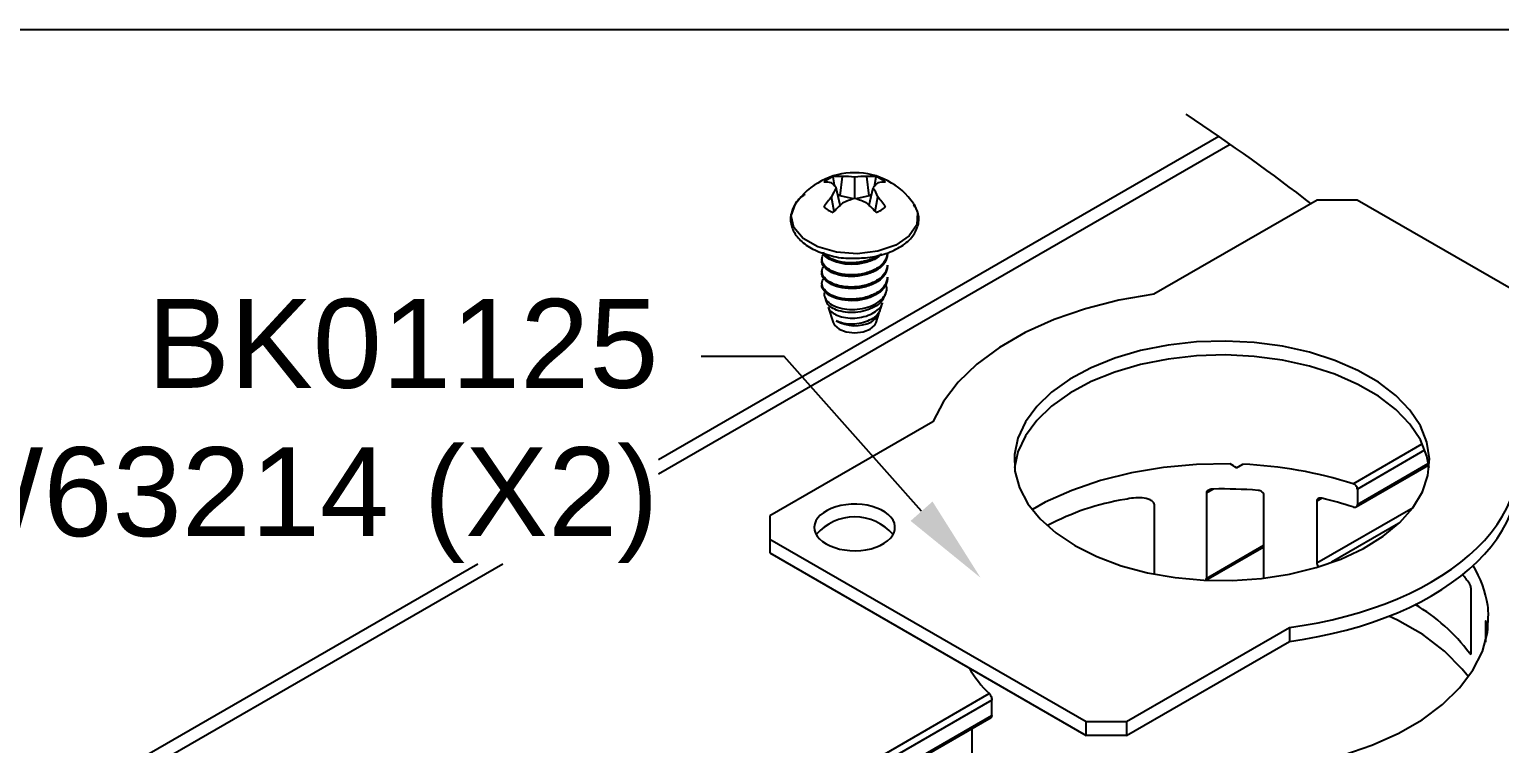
# Model space of a CAD drawing. Extents: x -0.6 to 12.5, y -6.8 to 0.
# Drawn here: x 2.734 to 5.832, y -1.505 to 0 of the extents above; entities that cross this region are included whole.
import ezdxf
from ezdxf import colors
from ezdxf.entities.mleader import LeaderData, LeaderLine
from ezdxf.math import Vec2, Vec3

# ---------------------------------------------------------------- set-up
doc = ezdxf.new("R2010")
doc.units = 0
doc.header["$LTSCALE"] = 0.5
doc.header["$MEASUREMENT"] = 0
for name, color, linetype in [('Dimension', 10, 'CONTINUOUS'), ('FAB DWG', 221, 'CONTINUOUS'), ('Hardware', 242, 'CONTINUOUS'), ('Housing', 150, 'CONTINUOUS')]:
    doc.layers.add(name, color=color, linetype=linetype)
doc.layers.add('Text-Unprinted', color=131, linetype='CONTINUOUS', plot=False)
doc.styles.add('LSAD_Standard', font='arial.ttf')

msp = doc.modelspace()

# ---------------------------------------------------------------- linework, layer by layer
at = {"layer": 'Dimension', "transparency": 16777216}
msp.add_open_spline([(5.1703, -0.179), (5.2661, -0.2423), (5.3536, -0.3051), (5.4337, -0.3675)], degree=3, dxfattribs=at)
at = {"layer": 'Hardware', "transparency": 16777216}
for p, q in [((4.4424, -0.3706), (4.4338, -0.3339)), ((4.4425, -0.3508), (4.447, -0.3101)), ((4.4728, -0.3564), (4.4728, -0.3114)), ((4.5032, -0.3508), (4.4987, -0.3101)), ((4.5033, -0.3706), (4.5118, -0.3339)), ((4.5146, -0.3309), (4.5182, -0.3106)), ((4.4293, -0.3838), (4.4241, -0.3532)), ((4.4425, -0.3508), (4.437, -0.3476)), ((4.47, -0.3574), (4.4425, -0.3508)), ((4.5032, -0.3508), (4.4756, -0.3574)), ((4.5086, -0.3476), (4.5032, -0.3508)), ((4.5163, -0.3838), (4.5215, -0.3532)), ((4.597, -0.3671), (4.5983, -0.3691)), ((5.4469, -0.3598), (5.1034, -0.5581)), ((5.5317, -0.3598), (5.4469, -0.3598)), ((6.1982, -0.7446), (5.5317, -0.3598)), ((4.4038, -0.4839), (4.4038, -0.4871)), ((4.5418, -0.4743), (4.5418, -0.4711)), ((4.4038, -0.5094), (4.4038, -0.5126)), ((4.5418, -0.4998), (4.5418, -0.4966)), ((4.5418, -0.5254), (4.5418, -0.5222)), ((4.5368, -0.5606), (4.5387, -0.5548)), ((4.41, -0.5643), (4.413, -0.5734)), ((4.417, -0.5856), (4.4276, -0.618)), ((4.5273, -0.5896), (4.5317, -0.5762)), ((4.518, -0.618), (4.5247, -0.5976)), ((4.6378, -0.8269), (4.2943, -1.0252)), ((4.2943, -1.0252), (4.2943, -1.1035)), ((4.2943, -1.0742), (4.9607, -1.4589)), ((4.2943, -1.1035), (4.9607, -1.4882)), ((5.0456, -1.4589), (5.3891, -1.2606)), ((5.3891, -1.2606), (5.3891, -1.2899)), ((5.0456, -1.4882), (5.3891, -1.2899)), ((4.9607, -1.4589), (5.0456, -1.4589)), ((4.9607, -1.4882), (4.9607, -1.4589)), ((5.0456, -1.4589), (5.0456, -1.4882)), ((5.0456, -1.4882), (4.9607, -1.4882))]:
    msp.add_line(p, q, dxfattribs=at)
at = {"layer": 'Hardware', "transparency": 16777216, "flags": 128}
for points in [[(4.5983, -0.3691), (4.6055, -0.3862), (4.6037, -0.4116), (4.5877, -0.4353), (4.5592, -0.4547), (4.5214, -0.4677), (4.4783, -0.4729), (4.4347, -0.4697), (4.3951, -0.4586), (4.364, -0.4406), (4.3446, -0.4178), (4.3392, -0.3926), (4.3482, -0.3677), (4.3486, -0.3671)], [(5.1034, -0.5581), (5.0296, -0.5709), (4.9592, -0.5889), (4.8931, -0.6117), (4.8323, -0.639), (4.7779, -0.6705), (4.7305, -0.7055), (4.691, -0.7437), (4.6599, -0.7843), (4.6378, -0.8269)], [(4.4276, -0.618), (4.4303, -0.6233), (4.4403, -0.6319)], [(4.4403, -0.6319), (4.4552, -0.6376), (4.4728, -0.6397), (4.4904, -0.6376), (4.5053, -0.6319), (4.5153, -0.6233), (4.518, -0.618)], [(4.9369, -1.088), (4.9829, -1.1111), (5.0341, -1.1303), (5.0894, -1.1452), (5.1478, -1.1555), (5.2081, -1.161), (5.2691, -1.1616), (5.3297, -1.1573), (5.3886, -1.1482), (5.4448, -1.1344), (5.4972, -1.1163), (5.5446, -1.0941), (5.5862, -1.0683), (5.6212, -1.0395), (5.6489, -1.0081), (5.6688, -0.9747), (5.6805, -0.9402), (5.6836, -0.905), (5.6783, -0.8699), (5.6646, -0.8355), (5.6427, -0.8026), (5.6131, -0.7718), (5.5764, -0.7437), (5.5332, -0.7188), (5.4845, -0.6976), (5.4311, -0.6805), (5.3741, -0.6678), (5.3147, -0.6599), (5.2538, -0.6569), (5.1929, -0.6587), (5.133, -0.6654), (5.0753, -0.6769), (5.0209, -0.6929), (4.9709, -0.7131), (4.9262, -0.7371), (4.8878, -0.7645), (4.8564, -0.7947), (4.8325, -0.8272), (4.8167, -0.8612), (4.8093, -0.8962), (4.8104, -0.9314), (4.8199, -0.9662), (4.8378, -0.9999), (4.8636, -1.0318), (4.8968, -1.0614), (4.9369, -1.088)], [(5.683, -0.924), (5.6783, -0.8992), (5.6646, -0.8648), (5.6427, -0.832), (5.6131, -0.8011), (5.5764, -0.773), (5.5332, -0.7481), (5.4845, -0.7269), (5.4311, -0.7098), (5.3741, -0.6972), (5.3147, -0.6892), (5.2538, -0.6862), (5.1929, -0.688), (5.133, -0.6947), (5.0753, -0.7062), (5.0209, -0.7222), (4.9709, -0.7424), (4.9262, -0.7664), (4.8878, -0.7938), (4.8564, -0.824), (4.8325, -0.8565), (4.8167, -0.8905), (4.8094, -0.924)], [(4.4127, -1.0844), (4.4213, -1.0887), (4.4307, -1.0923), (4.4409, -1.0952), (4.4517, -1.0972), (4.4629, -1.0984), (4.4742, -1.0988), (4.4855, -1.0982), (4.4966, -1.0968), (4.5073, -1.0945), (4.5173, -1.0915), (4.5266, -1.0877), (4.5349, -1.0832), (4.5421, -1.0781), (4.548, -1.0726), (4.5526, -1.0666), (4.5558, -1.0603), (4.5575, -1.0538), (4.5577, -1.0472), (4.5564, -1.0407), (4.5536, -1.0344), (4.5493, -1.0283), (4.5437, -1.0226), (4.5368, -1.0174), (4.5288, -1.0128), (4.5197, -1.0088), (4.5099, -1.0055), (4.4993, -1.0031), (4.4883, -1.0015), (4.4771, -1.0007), (4.4657, -1.0008), (4.4545, -1.0018), (4.4436, -1.0036), (4.4332, -1.0063), (4.4235, -1.0097), (4.4148, -1.0139), (4.407, -1.0186), (4.4004, -1.024), (4.3951, -1.0298), (4.3912, -1.0359), (4.3888, -1.0423), (4.3878, -1.0489), (4.3884, -1.0554), (4.3905, -1.0619), (4.394, -1.0681), (4.399, -1.074), (4.4052, -1.0795), (4.4127, -1.0844)], [(5.3891, -1.2606), (5.4195, -1.256), (5.4496, -1.2505), (5.4791, -1.2442), (5.5081, -1.237), (5.5364, -1.2289), (5.5639, -1.2201), (5.5906, -1.2105), (5.6165, -1.2), (5.6414, -1.1889), (5.6653, -1.177), (5.6882, -1.1645), (5.7099, -1.1513), (5.7304, -1.1375), (5.7497, -1.1231), (5.7677, -1.1082), (5.7844, -1.0928), (5.7998, -1.0769), (5.8137, -1.0606), (5.8262, -1.0438), (5.8372, -1.0268), (5.8467, -1.0094), (5.8547, -0.9918)], [(5.3891, -1.2899), (5.4195, -1.2853), (5.4496, -1.2799), (5.4791, -1.2735), (5.5081, -1.2663), (5.5364, -1.2583), (5.5639, -1.2494), (5.5906, -1.2398), (5.6165, -1.2294), (5.6414, -1.2182), (5.6653, -1.2064), (5.6882, -1.1938), (5.7099, -1.1806), (5.7304, -1.1668), (5.7497, -1.1524), (5.7677, -1.1375), (5.7844, -1.1221), (5.7998, -1.1062), (5.8137, -1.0899), (5.8262, -1.0732), (5.8372, -1.0561), (5.8467, -1.0388), (5.8547, -1.0212)]]:
    msp.add_lwpolyline(points, dxfattribs=at)
at = {"layer": 'Hardware', "transparency": 16777216}
for centre, radius, start, end in [((4.4728, -0.4531), 0.151, 34.6954, 145.3046), ((4.4387, -0.3839), 0.0742, 83.6276, 98.756), ((4.5069, -0.3839), 0.0742, 81.244, 96.3724), ((4.4544, -0.3801), 0.0746, 111.1716, 128.8108), ((4.4107, -0.3863), 0.0644, 77.9581, 92.7317), ((4.3582, -0.3934), 0.0962, 38.1959, 46.7537), ((4.5769, -0.4181), 0.1661, 149.5431, 156.9856), ((4.4531, -0.4494), 0.1394, 81.8679, 92.5198), ((4.4925, -0.4494), 0.1394, 87.4802, 98.1321), ((4.5875, -0.3934), 0.0962, 133.2463, 141.8041), ((4.3687, -0.4181), 0.1661, 23.0144, 30.4569), ((4.4913, -0.3801), 0.0746, 51.1892, 68.8284), ((4.535, -0.3863), 0.0644, 87.2683, 102.0419), ((4.5673, -0.4817), 0.1924, 138.1029, 146.1149), ((4.6462, -0.586), 0.2965, 132.217, 137.5485), ((4.5399, -0.5698), 0.2237, 107.4545, 114.5524), ((4.4057, -0.5698), 0.2237, 65.4476, 72.5455), ((4.2994, -0.586), 0.2965, 42.4515, 47.783), ((4.3783, -0.4817), 0.1924, 33.8851, 41.8971), ((4.4544, -0.3162), 0.0746, 231.1892, 248.8284), ((4.4913, -0.3162), 0.0746, 291.1716, 308.8108), ((4.4731, -0.5446), 0.0799, 240.7516, 295.3628), ((4.4728, -1.1357), 0.108, 41.3174, 138.6826)]:
    msp.add_arc(centre, radius, start, end, dxfattribs=at)
for points, knots in [([(4.431, -0.3309), (4.4308, -0.3298), (4.4296, -0.323), (4.4284, -0.3162), (4.4274, -0.3106)], [0, 0, 0, 0, 0.160299, 1, 1, 1, 1]), ([(4.3686, -0.3477), (4.3673, -0.3485), (4.3558, -0.3551), (4.3439, -0.372), (4.3357, -0.3974), (4.3409, -0.423), (4.3575, -0.4456), (4.3839, -0.4642), (4.4188, -0.4767), (4.4476, -0.4827), (4.4632, -0.482), (4.4651, -0.4819)], [0, 0, 0, 0, 0.0186088, 0.1641351, 0.2911291, 0.4254508, 0.5576173, 0.6950227, 0.8370815, 0.9795225, 1, 1, 1, 1]), ([(4.4651, -0.4819), (4.4769, -0.482), (4.5024, -0.4821), (4.5397, -0.4732), (4.5728, -0.4578), (4.5962, -0.437), (4.6083, -0.4123), (4.609, -0.3883), (4.6007, -0.375), (4.5973, -0.3696)], [0, 0, 0, 0, 0.133436, 0.289698, 0.446963, 0.605898, 0.746971, 0.897236, 1, 1, 1, 1]), ([(4.5418, -0.4743), (4.5407, -0.4801), (4.5387, -0.4917), (4.5227, -0.5064), (4.4999, -0.5168), (4.4728, -0.5217), (4.4458, -0.52), (4.4225, -0.5128), (4.4082, -0.5013), (4.4021, -0.4916), (4.4039, -0.4871), (4.4039, -0.4871)], [0, 0, 0, 0, 0.125929, 0.250016, 0.374103, 0.501465, 0.623764, 0.750016, 0.876268, 0.998566, 1, 1, 1, 1]), ([(4.5418, -0.4711), (4.5407, -0.4769), (4.5387, -0.4885), (4.5227, -0.5032), (4.4999, -0.5137), (4.4728, -0.5185), (4.4457, -0.5168), (4.4227, -0.5096), (4.4076, -0.4981), (4.4017, -0.4846), (4.4062, -0.4764), (4.4082, -0.4726)], [0, 0, 0, 0, 0.114105, 0.226541, 0.338977, 0.454381, 0.565196, 0.679594, 0.793992, 0.904807, 1, 1, 1, 1]), ([(4.5292, -0.4728), (4.5269, -0.4754), (4.52, -0.4829), (4.4996, -0.4912), (4.473, -0.4962), (4.4456, -0.4945), (4.4231, -0.4873), (4.4093, -0.4781), (4.4074, -0.4715), (4.4069, -0.4697)], [0, 0, 0, 0, 0.086174, 0.253931, 0.426117, 0.591457, 0.762141, 0.932825, 1, 1, 1, 1]), ([(4.5229, -0.4758), (4.5224, -0.4762), (4.5172, -0.4814), (4.4993, -0.4879), (4.473, -0.493), (4.4458, -0.4912), (4.4223, -0.4843), (4.4135, -0.4761), (4.4091, -0.472)], [0, 0, 0, 0, 0.0163842, 0.2115655, 0.4118993, 0.6042675, 0.8028541, 1, 1, 1, 1]), ([(4.5418, -0.4998), (4.5407, -0.5056), (4.5387, -0.5172), (4.5227, -0.5319), (4.4999, -0.5424), (4.4728, -0.5472), (4.4458, -0.5455), (4.4225, -0.5383), (4.4082, -0.5268), (4.4021, -0.5171), (4.4039, -0.5127), (4.4039, -0.5126)], [0, 0, 0, 0, 0.125929, 0.250016, 0.374103, 0.501465, 0.623764, 0.750016, 0.876268, 0.998566, 1, 1, 1, 1]), ([(4.5418, -0.5253), (4.5407, -0.5312), (4.5387, -0.5427), (4.5227, -0.5575), (4.4999, -0.5679), (4.4728, -0.5727), (4.4458, -0.571), (4.4225, -0.5638), (4.4082, -0.5523), (4.4021, -0.5427), (4.4039, -0.5382), (4.4039, -0.5381)], [0, 0, 0, 0, 0.125929, 0.250016, 0.374103, 0.501465, 0.623764, 0.750016, 0.876268, 0.998566, 1, 1, 1, 1]), ([(4.5418, -0.4966), (4.5407, -0.5025), (4.5387, -0.514), (4.5227, -0.5288), (4.4999, -0.5392), (4.4728, -0.544), (4.4457, -0.5423), (4.4227, -0.5352), (4.4076, -0.5236), (4.4017, -0.5101), (4.4062, -0.5019), (4.4082, -0.4982)], [0, 0, 0, 0, 0.114105, 0.226541, 0.338977, 0.454381, 0.565196, 0.679594, 0.793992, 0.904807, 1, 1, 1, 1]), ([(4.5418, -0.5222), (4.5407, -0.528), (4.5387, -0.5395), (4.5227, -0.5543), (4.4999, -0.5647), (4.4728, -0.5695), (4.4457, -0.5678), (4.4227, -0.5607), (4.4076, -0.5491), (4.4017, -0.5356), (4.4062, -0.5274), (4.4082, -0.5237)], [0, 0, 0, 0, 0.114105, 0.226541, 0.338977, 0.454381, 0.565196, 0.679594, 0.793992, 0.904807, 1, 1, 1, 1]), ([(4.4105, -0.5528), (4.4101, -0.5534), (4.4076, -0.5574), (4.4097, -0.5658), (4.4173, -0.5763), (4.4318, -0.5846), (4.451, -0.5898), (4.4729, -0.591), (4.495, -0.5878), (4.5149, -0.5805), (4.5304, -0.5698), (4.5391, -0.5566), (4.5416, -0.5452), (4.5387, -0.5392), (4.5379, -0.5377)], [0, 0, 0, 0, 0.013832, 0.106811, 0.199678, 0.294132, 0.388835, 0.483454, 0.579421, 0.675847, 0.772213, 0.869693, 0.96784, 1, 1, 1, 1]), ([(4.5362, -0.5603), (4.5349, -0.5638), (4.532, -0.572), (4.5194, -0.5828), (4.5012, -0.5916), (4.4799, -0.5966), (4.4582, -0.5971), (4.4383, -0.5935), (4.4233, -0.5866), (4.4147, -0.5793), (4.414, -0.5745), (4.4138, -0.5732)], [0, 0, 0, 0, 0.092827, 0.219103, 0.345319, 0.468376, 0.591571, 0.714714, 0.834915, 0.955029, 1, 1, 1, 1]), ([(4.4173, -0.5856), (4.4173, -0.586), (4.4175, -0.5896), (4.4239, -0.5962), (4.4362, -0.6035), (4.4534, -0.608), (4.4729, -0.609), (4.4926, -0.606), (4.5105, -0.5994), (4.5237, -0.5897), (4.5309, -0.5814), (4.5313, -0.5766), (4.5314, -0.5761)], [0, 0, 0, 0, 0.014888, 0.132648, 0.252677, 0.373069, 0.493329, 0.615512, 0.738359, 0.861115, 0.985452, 1, 1, 1, 1]), ([(4.5266, -0.5894), (4.526, -0.5916), (4.5243, -0.598), (4.5149, -0.6071), (4.5002, -0.6154), (4.4823, -0.6205), (4.4638, -0.6218), (4.4466, -0.6197), (4.4381, -0.616), (4.434, -0.6143)], [0, 0, 0, 0, 0.08427, 0.241288, 0.398255, 0.551499, 0.704037, 0.856546, 1, 1, 1, 1]), ([(4.5073, -0.6168), (4.5115, -0.6139), (4.5197, -0.6084), (4.523, -0.6011), (4.5246, -0.5975)], [0, 0, 0, 0, 0.510845, 1, 1, 1, 1])]:
    msp.add_open_spline(points, degree=3, knots=knots, dxfattribs=at)
at = {"layer": 'Housing', "transparency": 16777216}
for p, q in [((5.2397, -0.2258), (4.0595, -0.9071)), ((5.2636, -0.2423), (4.0595, -0.9375)), ((5.5229, -0.9576), (5.6681, -0.8737)), ((5.6734, -0.887), (5.5319, -0.9687)), ((5.2775, -0.9242), (5.2908, -0.9166)), ((5.5293, -1.0063), (5.6819, -0.9182)), ((5.5319, -1.0014), (5.6813, -0.9151)), ((5.2286, -0.9688), (5.2138, -0.9773)), ((5.2138, -0.9773), (5.2138, -1.157)), ((5.335, -1.1565), (5.335, -0.9809)), ((5.4567, -0.9881), (5.4466, -0.994)), ((5.5319, -0.9687), (5.5319, -1.0014)), ((5.1047, -1.1479), (5.1047, -1.0036)), ((5.4466, -0.994), (5.4466, -1.1246)), ((5.4466, -1.1246), (5.6492, -1.0077)), ((5.6185, -1.0417), (5.4776, -1.123)), ((5.2126, -1.161), (5.335, -1.0904)), ((5.2138, -1.157), (5.335, -1.087)), ((3.6787, -1.1269), (2.9314, -1.5583)), ((3.7314, -1.1269), (2.9764, -1.5627)), ((5.7718, -1.3124), (5.7718, -1.1818)), ((5.8035, -1.2492), (5.8017, -1.2503)), ((5.8017, -1.2503), (5.8017, -1.2915)), ((5.7678, -1.3147), (5.7718, -1.3124)), ((3.7255, -1.9952), (4.7565, -1.4)), ((4.7617, -1.4134), (3.7396, -2.0034)), ((4.7617, -1.446), (4.7617, -1.4134)), ((3.7304, -2.0446), (4.7601, -1.4503)), ((3.7326, -2.0401), (4.7617, -1.446)), ((4.7206, -1.5437), (4.7206, -1.4731))]:
    msp.add_line(p, q, dxfattribs=at)
at = {"layer": 'Housing', "transparency": 16777216, "flags": 128}
for points in [[(5.264, -0.9157), (5.1933, -0.917), (5.1236, -0.9234), (5.0557, -0.9347), (4.9909, -0.9509), (4.9301, -0.9717), (4.8742, -0.9967), (4.8476, -1.0121)], [(5.2017, -1.5648), (5.2991, -1.5636), (5.3689, -1.5572), (5.4367, -1.5458), (5.5016, -1.5296), (5.5624, -1.5088), (5.6182, -1.4838), (5.6682, -1.455), (5.7115, -1.4228), (5.7474, -1.3877), (5.7755, -1.3502), (5.7952, -1.3111), (5.8062, -1.2708), (5.8084, -1.23)], [(5.7657, -1.3648), (5.7529, -1.3483), (5.7156, -1.3104), (5.6698, -1.2756), (5.6163, -1.2448), (5.5981, -1.2368)]]:
    msp.add_lwpolyline(points, dxfattribs=at)
at = {"layer": 'Housing', "transparency": 16777216}
for centre, radius, start, end in [((5.2545, -1.8001), 0.8842, 72.3266, 87.6487), ((5.1248, -1.5036), 0.5195, 99.1698, 118.2028), ((5.2462, -1.939), 0.9704, 85.4829, 91.0409), ((5.2767, -1.7636), 0.7961, 71.9846, 76.9324), ((5.5694, -1.2546), 0.2409, 9.5659, 31.0893), ((5.52, -1.3421), 0.303, 35.1323, 39.5497), ((5.4645, -1.538), 0.3766, 36.356, 59.8803), ((5.6147, -1.2941), 0.1941, 8.0964, 13.3855), ((4.9231, -1.2259), 0.2409, 209.8498, 226.2602)]:
    msp.add_arc(centre, radius, start, end, dxfattribs=at)
for centre, major_axis, ratio, start_param, end_param in [((5.2462, -1.5546), (-0.3978, 0.6889), 0.577335, 5.442076, 5.46619), ((5.2462, -0.9422), (-0.3978, 0.6889), 0.577335, 3.982621, 4.006225), ((5.2462, -1.5546), (0.5625, 0.3248), 0.00007, 6.227474, 6.251588)]:
    msp.add_ellipse(centre, major_axis=major_axis, ratio=ratio, start_param=start_param, end_param=end_param, dxfattribs=at)
for points, knots in [([(5.5319, -0.9687), (5.5319, -0.9665), (5.5309, -0.964), (5.5276, -0.9599), (5.5253, -0.9583), (5.5229, -0.9576)], [0, 0, 0, 0, 0.5, 0.5, 1, 1, 1, 1]), ([(5.1047, -1.0036), (5.1047, -1.0008), (5.1036, -0.9984), (5.1002, -0.9944), (5.0979, -0.9929), (5.0903, -0.9892), (5.0844, -0.9881), (5.0725, -0.987), (5.0664, -0.9872), (5.0543, -0.9884), (5.0481, -0.9894), (5.042, -0.9908)], [0, 0, 0, 0, 0.125, 0.125, 0.25, 0.25, 0.5, 0.5, 0.75, 0.75, 1, 1, 1, 1]), ([(5.2286, -0.9688), (5.2253, -0.9688), (5.2221, -0.9695), (5.2178, -0.9716), (5.2165, -0.9724), (5.2145, -0.9746), (5.2138, -0.976), (5.2138, -0.9773)], [0, 0, 0, 0, 0.5, 0.5, 0.75, 0.75, 1, 1, 1, 1]), ([(5.335, -0.9809), (5.335, -0.9784), (5.3333, -0.976), (5.3285, -0.9728), (5.3256, -0.9719), (5.3227, -0.9716)], [0, 0, 0, 0, 0.5, 0.5, 1, 1, 1, 1]), ([(5.4567, -0.9881), (5.4542, -0.9875), (5.4516, -0.9878), (5.4478, -0.9898), (5.4466, -0.9917), (5.4466, -0.994)], [0, 0, 0, 0, 0.5, 0.5, 1, 1, 1, 1]), ([(5.5229, -1.0065), (5.5253, -1.0073), (5.5276, -1.0072), (5.5309, -1.0054), (5.5319, -1.0036), (5.5319, -1.0014)], [0, 0, 0, 0, 0.5, 0.5, 1, 1, 1, 1]), ([(5.4466, -1.1246), (5.4466, -1.1269), (5.4478, -1.1293), (5.4501, -1.1316), (5.4505, -1.132), (5.4509, -1.1323)], [0, 0, 0, 0, 0.5, 0.5, 0.5996069, 0.5996069, 0.5996069, 0.5996069]), ([(5.2119, -1.161), (5.212, -1.161), (5.212, -1.1609), (5.2131, -1.1597), (5.2138, -1.1583), (5.2138, -1.157)], [0.7346766, 0.7346766, 0.7346766, 0.7346766, 0.75, 0.75, 1, 1, 1, 1]), ([(5.7718, -1.1818), (5.7718, -1.1795), (5.7714, -1.1766), (5.7699, -1.1715), (5.7689, -1.1692), (5.7678, -1.1677)], [0, 0, 0, 0, 0.5, 0.5, 1, 1, 1, 1]), ([(5.8035, -1.2492), (5.8031, -1.2475), (5.8027, -1.2465), (5.8019, -1.2466), (5.8017, -1.2478), (5.8017, -1.2503)], [0, 0, 0, 0, 0.5, 0.5, 1, 1, 1, 1]), ([(5.7678, -1.3147), (5.7689, -1.3162), (5.7699, -1.3169), (5.7714, -1.3161), (5.7718, -1.3147), (5.7718, -1.3124)], [0, 0, 0, 0, 0.5, 0.5, 1, 1, 1, 1]), ([(4.7565, -1.4), (4.7578, -1.4014), (4.7591, -1.4035), (4.7611, -1.4084), (4.7617, -1.4112), (4.7617, -1.4134)], [0, 0, 0, 0, 0.5, 0.5, 1, 1, 1, 1]), ([(4.7617, -1.446), (4.7616, -1.4468), (4.7615, -1.4485), (4.7608, -1.4499), (4.7603, -1.4501), (4.7601, -1.4502)], [0, 0, 0, 0, 0.416423, 0.832651, 1, 1, 1, 1])]:
    msp.add_open_spline(points, degree=3, knots=knots, dxfattribs=at)
at = {"layer": 'Text-Unprinted', "ltscale": 0.5, "transparency": 16777216}
msp.add_lwpolyline([(0, 0), (12.5096, 0), (12.5096, -6.7848), (0, -6.7848)], close=True, dxfattribs=at)

# ---------------------------------------------------------------- leaders
at = {"layer": 'FAB DWG', "ltscale": 0.5, "transparency": 16777216}
ml = msp.add_multileader_mtext('Standard', dxfattribs=at)
ml.set_content('\\A1;BK01125\\PHW63214 (X2)', color=256, style='LSAD_Standard')
ml.set_leader_properties()
ml.build(insert=Vec2(0, 0))
ml.multileader.update_dxf_attribs({"text_left_attachment_type": 2, "dogleg_length": 0.36, "arrow_head_size": 0.1875})
ctx = ml.context
ctx.base_point, ctx.char_height, ctx.arrow_head_size, ctx.landing_gap_size, ctx.plane_origin = Vec3(2.2675, -0.8475), 0.1875, 0.1875, 0.09, Vec3(3.564, 13.3184)
ctx.left_attachment, ctx.text_align_type = 2, 2
notes = []
notes.append((ctx, [(1, (1, 1, 0), (4.3246, -0.6893), (-1, 0), 0.1752, [(1, [(4.7381, -1.1558)], 0, [])])]))
ctx.mtext.insert, ctx.mtext.width, ctx.mtext.defined_height, ctx.mtext.alignment, ctx.mtext.flow_direction = Vec3(4.0595, -0.568), 2.358491, 0.5589, 3, 5
for ctx, leaders in notes:
    for number, flags, end, landing, length, lines in leaders:
        leader = LeaderData()
        leader.index, (leader.has_last_leader_line, leader.has_dogleg_vector, leader.attachment_direction) = number, flags
        leader.last_leader_point, leader.dogleg_vector, leader.dogleg_length = Vec3(end), Vec3(landing), length
        for number, points, colour, breaks in lines:
            line = LeaderLine()
            line.index, line.vertices, line.color, line.breaks = number, Vec3.list(points), colors.encode_raw_color(colour), breaks
            leader.lines.append(line)
        ctx.leaders.append(leader)

doc.saveas('drawing.dxf')
